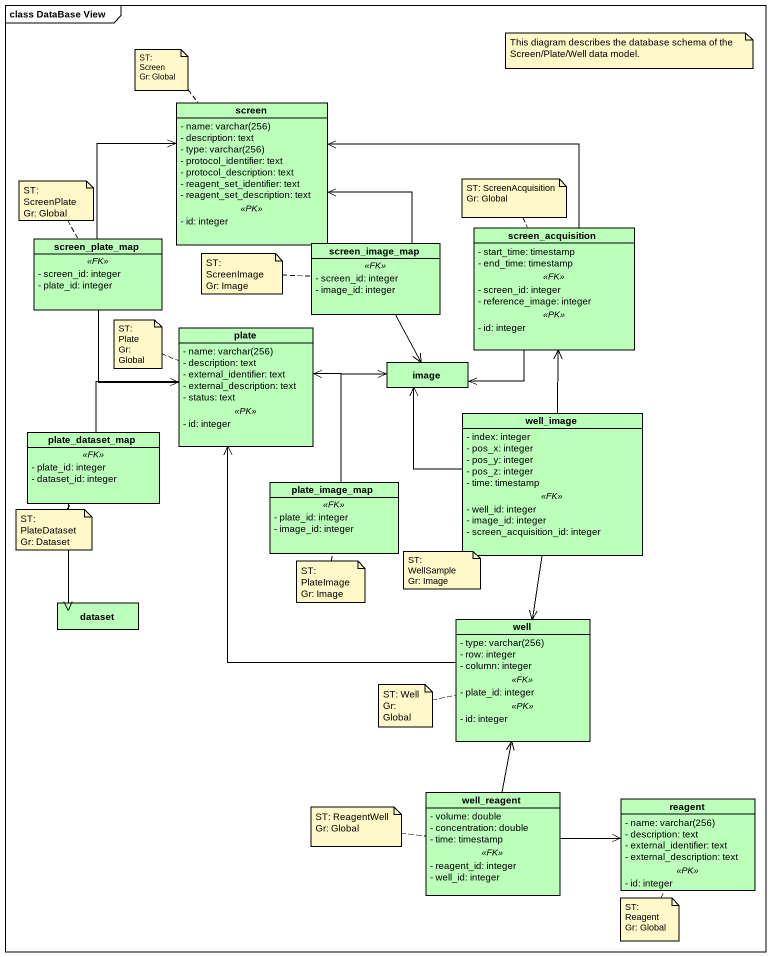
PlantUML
@startuml
mainframe class DataBase View
hide circle
hide empty members
skinparam classAttributeIconSize 0
class screen #BBFFBB {
  {field} - name: varchar(256)
  - description: text
  {field} - type: varchar(256)
  - protocol_identifier: text
  - protocol_description: text
  - reagent_set_identifier: text
  - reagent_set_description: text
  .. <<PK>> ..
  - id: integer
}
class screen_plate_map #BBFFBB {
  .. <<FK>> ..
  - screen_id: integer
  - plate_id: integer
}
class screen_image_map #BBFFBB {
  .. <<FK>> ..
  - screen_id: integer
  - image_id: integer
}
class screen_acquisition #BBFFBB {
  - start_time: timestamp
  - end_time: timestamp
  .. <<FK>> ..
  - screen_id: integer
  - reference_image: integer
  .. <<PK>> ..
  - id: integer
}
class plate #BBFFBB {
  {field} - name: varchar(256)
  - description: text
  - external_identifier: text
  - external_description: text
  - status: text
  .. <<PK>> ..
  - id: integer
}
class image #BBFFBB
class well_image #BBFFBB {
  - index: integer
  - pos_x: integer
  - pos_y: integer
  - pos_z: integer
  - time: timestamp
  .. <<FK>> ..
  - well_id: integer
  - image_id: integer
  - screen_acquisition_id: integer
}
class plate_dataset_map #BBFFBB {
  .. <<FK>> ..
  - plate_id: integer
  - dataset_id: integer
}
class plate_image_map #BBFFBB {
  .. <<FK>> ..
  - plate_id: integer
  - image_id: integer
}
class dataset #BBFFBB
class well #BBFFBB {
  {field} - type: varchar(256)
  - row: integer
  - column: integer
  .. <<FK>> ..
  - plate_id: integer
  .. <<PK>> ..
  - id: integer
}
class well_reagent #BBFFBB {
  - volume: double
  - concentration: double
  - time: timestamp
  .. <<FK>> ..
  - reagent_id: integer
  - well_id: integer
}
class reagent #BBFFBB {
  {field} - name: varchar(256)
  - description: text
  - external_identifier: text
  - external_description: text
  .. <<PK>> ..
  - id: integer
}
screen_plate_map -up-> screen
screen_plate_map --> plate
screen_image_map -up-> screen
screen_image_map --> image
screen_acquisition -left-> screen
screen_acquisition --> image
well_image -up-> screen_acquisition
well_image -up-> image
well_image --> well
plate_dataset_map -right- plate
plate_dataset_map --> dataset
plate_image_map -up-> plate
plate_image_map -up-> image
well -up-> plate
well_reagent -up-> well
well_reagent -right-> reagent
note as N1
  This diagram describes the database schema of the Screen/Plate/Well data model.
end note
note top of screen
  ST: Screen
  Gr: Global
end note
note top of screen_plate_map
  ST: ScreenPlate
  Gr: Global
end note
note top of screen_acquisition
  ST: ScreenAcquisition
  Gr: Global
end note
note left of screen_image_map
  ST: ScreenImage
  Gr: Image
end note
note left of plate
  ST: Plate
  Gr: Global
end note
note bottom of plate_dataset_map
  ST: PlateDataset
  Gr: Dataset
end note
note bottom of plate_image_map
  ST: PlateImage
  Gr: Image
end note
note bottom of well_image
  ST: WellSample
  Gr: Image
end note
note left of well
  ST: Well
  Gr: Global
end note
note left of well_reagent
  ST: ReagentWell
  Gr: Global
end note
note bottom of reagent
  ST: Reagent
  Gr: Global
end note
@enduml
